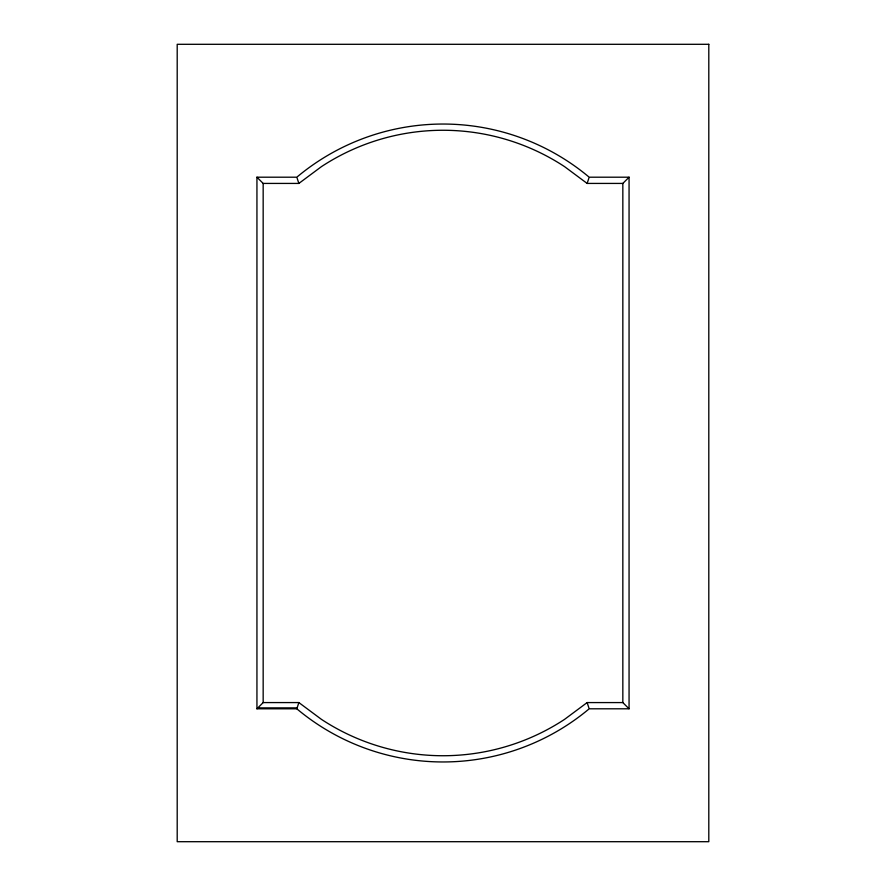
<?xml version="1.0" encoding="UTF-8"?>
<svg xmlns="http://www.w3.org/2000/svg" width="886" height="886" viewBox="0 0 886 886"><rect width="100%" height="100%" fill="white"/><g stroke="black" fill="none" stroke-linecap="round" stroke-linejoin="round"><path stroke-width="1.33" d="M296.81 708.8L298.87 702.576L321.452 719.377A221.356 221.356 0 0 0 564.548 719.377L587.13 702.576L622.836 702.576L629.06 708.8L589.19 708.8A227.591 227.591 0 0 1 296.81 708.8L256.94 708.8L256.94 177.2L296.81 177.2A227.591 227.591 0 0 1 589.19 177.2L629.06 177.2L629.06 708.8M256.94 177.2L263.164 183.424L298.87 183.424L321.452 166.623A221.356 221.356 0 0 1 564.548 166.623L587.13 183.424L588.891 178.119M622.836 702.576L622.836 183.424L629.06 177.2M256.94 708.8L263.164 702.576L263.164 183.424M587.13 183.424L622.836 183.424M263.164 702.576L298.87 702.576M257.859 707.881L297.109 707.881M587.13 702.576L588.891 707.881M297.109 178.119L298.87 183.424M708.8 44.3L177.2 44.3L177.2 841.7L708.8 841.7L708.8 44.3"/></g></svg>
